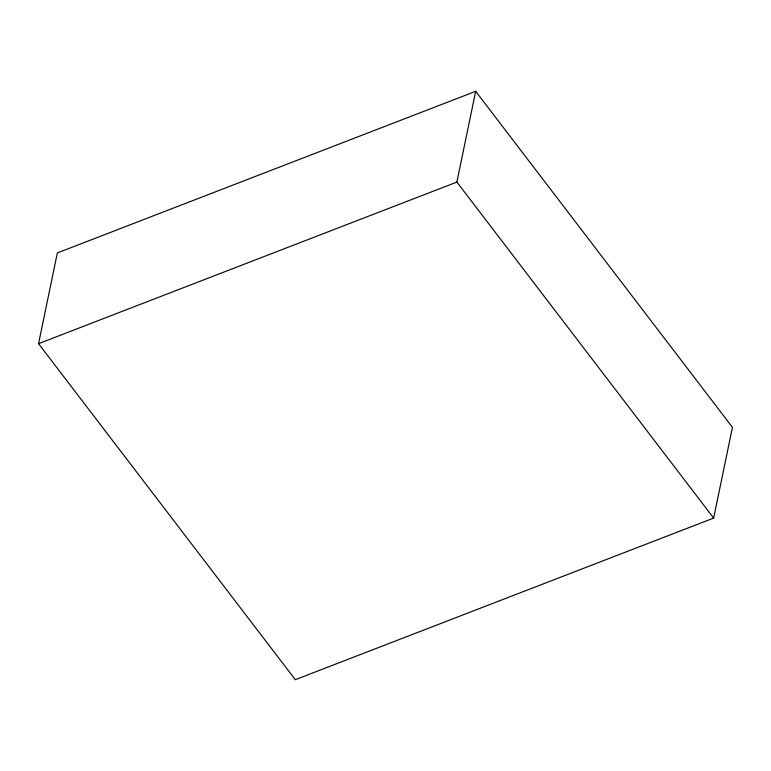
<?xml version="1.0" encoding="UTF-8"?>
<svg xmlns="http://www.w3.org/2000/svg" width="771" height="771" viewBox="0 0 771 771"><rect width="100%" height="100%" fill="white"/><g stroke="black" fill="none" stroke-linecap="round" stroke-linejoin="round"><path stroke-width="1.16" d="M38.55 343.673L57.353 252.917L475.688 91.315L732.45 427.327L713.647 518.083L295.312 679.685L38.55 343.673L456.875 182.072L475.688 91.315M456.875 182.072L713.647 518.083"/></g></svg>
